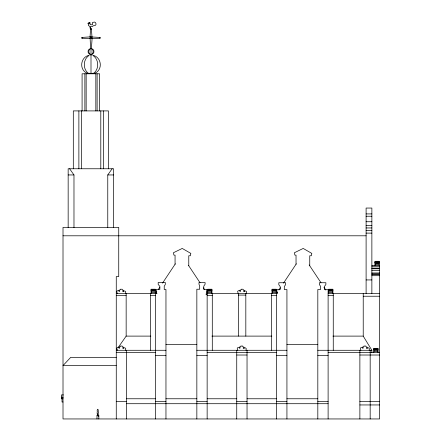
<?xml version="1.0" encoding="UTF-8"?>
<svg xmlns="http://www.w3.org/2000/svg" width="441" height="441" viewBox="0 0 441 441"><rect width="100%" height="100%" fill="white"/><g stroke="black" fill="none" stroke-linecap="round" stroke-linejoin="round"><path stroke-width="0.66" d="M90.069 36.884L90.587 28.445L91.414 28.445L92.081 38.681L91.414 48.62L90.587 48.62L90.069 36.884L100.267 37.452L100.267 38.224L92.081 38.681L81.734 38.224L81.734 37.452L90.069 36.884L92.081 38.681M98.762 416.15L98.541 416.216M98.293 415.791L98.712 415.813M196.846 418.95L196.846 289.23L199.685 289.23L199.685 285.988L198.974 284.219L198.974 282.576L205.098 282.576L205.098 284.219L203.792 286.132L203.792 289.478L207.143 289.478L206.063 294.599L207.143 294.599M97.279 415.157L97.312 415.031A0.711 0.711 0 0 0 97.626 414.981L97.626 414.512A1.885 1.885 0 0 1 97.549 413.641L97.07 413.327A0.954 0.954 0 0 1 97.185 412.721A3.429 3.429 0 0 1 97.345 411.547C96.772 411.062 97.549 408.179 98.134 409.683A0.805 0.805 0 0 1 98.216 410.251L98.271 411.662A2.558 2.558 0 0 1 98.371 412.478A1.356 1.356 0 0 0 98.486 413.074L98.056 413.652A2.337 2.337 0 0 1 97.935 414.386L98.486 415.157M125.542 293.474L125.762 291.788L125.057 291.11L123.998 290.906L123.629 291.093L123.789 291.584L122.857 291.611L122.681 290.933L123.651 290.47L122.306 289.825L122.179 289.224L120.376 289.224L120.376 289.687L118.872 290.283L119.825 290.939L119.164 291.617L118.706 290.674L117.675 290.674L116.722 291.281L117.24 293.474M125.542 350.281L125.762 348.594L125.057 347.921L123.998 347.717L123.629 347.905L123.789 348.39L122.857 348.423L122.681 347.74L123.651 347.282L122.306 346.637L122.179 346.031L120.376 346.031L120.376 346.494L118.872 347.095L119.825 347.745L119.164 348.429L118.706 347.48L117.675 347.48L116.722 348.087L117.24 350.281M246.442 293.474L246.662 291.788L245.957 291.11L244.893 290.906L244.523 291.093L244.683 291.584L243.752 291.611L243.581 290.933L244.546 290.47L243.2 289.825L243.074 289.224L241.271 289.224L241.271 289.687L239.766 290.283L240.72 290.939L240.064 291.617L239.606 290.674L238.575 290.674L237.622 291.281L238.14 293.474M246.017 350.281L246.238 348.594L245.532 347.921L244.474 347.717L244.105 347.905L244.264 348.39L243.333 348.423L243.156 347.74L244.127 347.282L242.782 346.637L242.655 346.031L240.852 346.031L240.852 346.494L239.347 347.095L240.301 347.745L239.639 348.429L239.182 347.48L238.151 347.48L237.197 348.087L237.716 350.281M369.156 350.281L369.376 348.594L368.67 347.921L367.612 347.717L367.243 347.905L367.403 348.39L366.471 348.423L366.295 347.74L367.265 347.282L365.92 346.637L365.793 346.031L363.99 346.031L363.99 346.494L362.485 347.095L363.439 347.745L362.778 348.429L362.32 347.48L361.289 347.48L360.336 348.087L360.854 350.281M97.218 415.813L97.582 415.648M155.667 418.95L155.667 293.474L156.809 291.755M158.313 289.478L159.846 287.168M162.508 283.155L175.347 263.812M277.395 292.328L276.634 293.474L276.634 418.95M278.905 290.051L280.437 287.741M283.48 283.155L296.319 263.812M117.025 349.189L116.264 350.281L165.959 350.281M118.166 347.552L126.154 336.108L126.154 293.474M107.769 227.595L107.769 174.95L112.124 168.765M90.069 38.681L92.081 36.884M89.159 55.412C83.04 59.111 82.621 69.083 88.365 73.3M93.635 73.3C99.374 69.083 98.96 59.111 92.836 55.412M90.416 48.731C88.327 49.85 88.327 53.278 90.416 54.397L90.416 54.866M88.398 55.412C80.212 57.843 79.159 70.058 87.268 73.3L94.727 73.3C102.836 70.058 101.788 57.843 93.602 55.412M90.173 48.731C87.312 49.447 87.312 53.675 90.173 54.397L91.827 54.397C94.688 53.675 94.688 49.447 91.827 48.731M90.548 29.084L91.463 29.084M68.157 174.95L73.978 174.95L73.978 227.595M107.769 174.95L113.596 174.95M366.102 213.918L371.868 213.918M366.102 216.233L371.868 216.233M366.102 221.74L371.868 221.74M366.102 225.533L371.868 225.533M366.102 227.953L371.868 227.953M366.102 230.428L371.868 230.428M366.102 233.113L371.868 233.113M63.008 235.797L366.102 235.797M375.021 261.756L379.188 261.756M375.021 261.926L379.188 261.926M375.021 262.356L379.188 262.356M375.021 262.66L379.188 262.66M375.021 262.742L379.188 262.742M375.021 262.957L379.188 262.957M375.021 263.354L379.188 263.354M375.021 264.539L379.188 264.539M371.868 265.543L379.591 265.543L379.591 418.95L63.008 418.95L63.008 227.407L118.739 227.407L118.739 276.584L116.264 276.584L116.264 418.95M371.868 266.265L379.591 266.265M371.868 268.117L379.591 268.117M371.868 268.79L379.591 268.79M371.868 270.614L379.591 270.614M371.868 272.979L379.591 272.979M371.868 273.872L379.591 273.872M371.868 274.5L379.591 274.5M371.868 275.697L379.591 275.697M366.102 279.936L371.868 279.936M151.098 289.687L155.265 289.687M207.722 289.687L211.889 289.687M272.069 289.687L276.237 289.687M328.694 289.687L332.861 289.687M151.098 289.853L155.265 289.853M207.722 289.853L211.889 289.853M272.069 289.853L276.237 289.853M328.694 289.853L332.861 289.853M151.098 290.283L155.265 290.283M207.722 290.283L211.889 290.283M272.069 290.283L276.237 290.283M328.694 290.283L332.861 290.283M151.098 290.586L155.265 290.586M207.722 290.586L211.889 290.586M272.069 290.586L276.237 290.586M328.694 290.586L332.861 290.586M151.098 290.674L155.265 290.674M207.722 290.674L211.889 290.674M272.069 290.674L276.237 290.674M328.694 290.674L332.861 290.674M151.098 291.281L155.265 291.281M207.722 291.281L211.889 291.281M272.069 291.281L276.237 291.281M328.694 291.281L332.861 291.281M151.098 292.466L155.265 292.466M207.722 292.466L211.889 292.466M272.069 292.466L276.237 292.466M328.694 292.466L332.861 292.466M116.264 293.474L157.04 293.474M207.143 293.474L277.428 293.474L276.634 289.55L280.178 289.55L280.178 286.562L278.811 284.693L278.811 282.736L285.608 282.736L285.608 284.693L284.302 286.474L284.302 289.55L286.931 289.55L286.931 418.95M328.11 293.474L379.591 293.474M238.388 295.079L245.824 295.079M116.264 295.531L126.154 295.531M150.519 295.531L155.667 295.531M207.143 295.531L212.292 295.531M271.485 295.531L276.634 295.531M328.11 295.531L333.258 295.531M363.224 296.236L379.591 296.236M126.154 336.108L150.861 336.108M211.895 336.108L271.843 336.108M332.933 336.108L363.224 336.108L371.868 350.281L371.868 352.596M165.959 344.36L196.846 344.36M286.931 344.36L317.818 344.36M373.825 348.809L377.992 348.809M373.825 348.974L377.992 348.974M373.825 349.41L377.992 349.41M373.825 349.796L377.992 349.713M196.846 350.281L286.931 350.281M317.818 350.281L371.868 350.281M373.825 350.408L377.992 350.408M373.825 351.587L377.992 351.587M116.264 352.596L155.667 352.596M207.143 352.596L276.634 352.596M328.11 352.596L379.591 352.596M236.74 355.016L247.037 355.016M359.878 355.016L379.591 355.016M155.667 355.479L165.959 355.479M196.846 355.479L207.143 355.479M276.634 355.479L286.931 355.479M317.818 355.479L328.11 355.479M116.264 357.331L70.731 357.331L63.008 365.606L116.264 365.606M63.432 394.932L61.409 394.932L61.409 398.807L63.008 398.802M61.409 397.165L63.008 397.165M61.409 397.826L63.008 397.826M126.561 398.769L155.667 398.769M165.959 398.769L196.846 398.769M207.143 398.769L236.74 398.769M247.037 398.769L276.634 398.769M286.931 398.769L317.818 398.769M155.667 401.602L165.959 401.602M196.846 401.602L207.143 401.602M236.74 401.602L247.037 401.602M276.634 401.602L286.931 401.602M317.818 401.602L328.11 401.602M359.878 401.602L379.591 401.602M116.264 401.635L126.561 401.635M63.008 401.994L62.027 401.994L62.027 398.802M126.561 403.713L328.11 403.713M359.878 404.948L379.591 404.948M155.667 293.474L156.654 293.513L156.136 289.478L159.84 289.478L159.84 286.319L158.192 284.478L158.192 282.472L165.298 282.472L165.298 284.478L164.228 286.237L164.228 289.478L165.959 289.478L165.959 418.95M91.585 48.731C93.668 49.85 93.668 53.278 91.585 54.397L91.585 54.866M69.623 168.765L73.978 174.95M309.185 264.953L320.993 282.742M323.948 287.196L325.866 290.084M188.594 265.526L200.021 282.742M203.356 287.769L204.519 289.517M379.188 265.543L379.188 261.293L375.021 261.293L375.021 265.543M377.992 352.596L377.992 348.346L373.825 348.346L373.825 352.596M371.868 293.474L371.868 208.053L366.102 208.053L366.102 293.474M370.175 350.281L370.175 418.95M363.224 293.474L363.224 336.108M359.878 350.281L359.878 418.95M333.258 293.474L333.258 350.281M332.861 293.474L332.861 289.224L328.694 289.224L328.694 293.474M328.11 418.95L328.11 289.55L324.356 289.55L324.356 286.512L325.877 284.561L325.877 282.736L319.339 282.736L319.339 284.561L320.541 286.231L320.541 289.55L317.818 289.55L317.818 418.95M309.747 265.802L309.747 255.752L311.346 255.752L311.346 254.314L311.853 253.426L303.204 248.437L294.368 252.754L294.897 255.135L296.032 255.135L296.032 264.247M276.237 293.474L276.237 289.224L272.069 289.224L272.069 293.474M271.485 293.474L271.485 350.281M247.037 350.281L247.037 418.95M245.824 293.474L245.824 336.108M238.388 293.474L238.388 336.108M236.74 350.281L236.74 418.95M212.292 293.474L212.292 350.281M211.889 293.474L211.889 289.224L207.722 289.224L207.722 293.474M207.143 289.478L207.143 418.95M188.776 265.802L188.776 255.752L190.374 255.752L190.374 254.314L190.881 253.426L182.232 248.437L173.396 252.754L173.925 255.135L175.06 255.135L175.06 264.247M155.265 293.474L155.265 289.224L151.098 289.224L151.098 293.474M150.519 293.474L150.519 350.281M126.561 350.281L126.561 418.95M113.596 227.595L113.596 168.765L68.157 168.765L68.157 227.595M108.447 168.765L108.447 110.906L73.305 110.906L73.305 168.765M103.37 110.906L103.37 168.765M100.796 110.906L100.796 168.765M99.853 37.424L99.853 38.246M99.66 110.906L99.66 73.79L82.087 73.79L82.087 110.906M98.834 418.95L98.834 415.157L96.981 415.157L96.981 418.95M97.125 73.79L97.125 110.906M95.835 73.79L95.835 110.906M91.827 54.397L91.827 54.866L90.173 54.866L90.173 54.397M91 48.731L91 54.866M91 55.412L91 73.3M86.16 73.79L86.16 110.906M84.876 73.79L84.876 110.906M82.153 37.424L82.153 38.246M81.447 110.906L81.447 168.765M78.878 110.906L78.878 168.765M89.958 23.412L90.207 24.696L92.345 24.823L92.643 24.283L92.235 23.015L92.599 22.458L94.429 22.05L95.377 22.447L96.055 23.853L95.879 24.762L95.146 25.49L93.382 25.754L92.07 26.697L90.543 26.57L90.543 28.13L90.008 28.13L90.008 26.636L88.36 25.407L88.74 24.035L88.2 23.869L88.569 23.373L87.847 23.456L89.154 22.375L89.92 22.463L90.074 22.728L89.258 23.042L89.958 23.412"/></g></svg>
